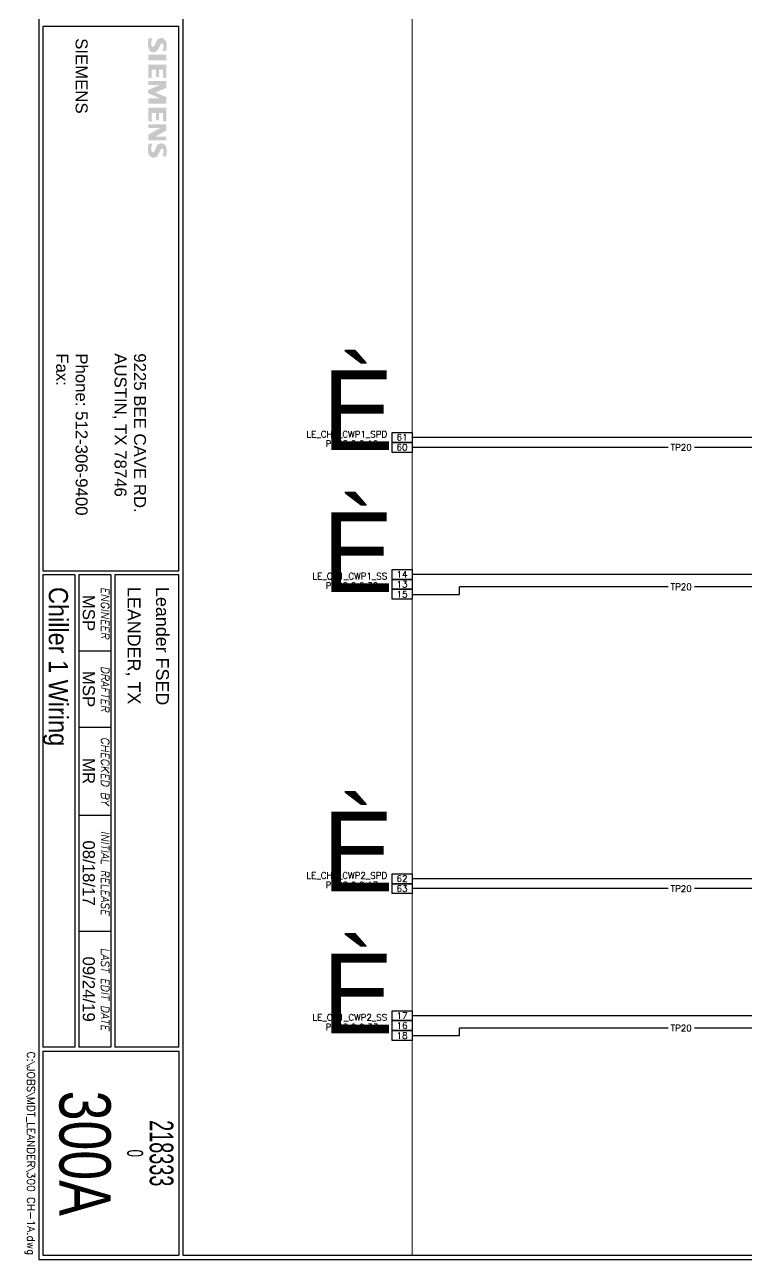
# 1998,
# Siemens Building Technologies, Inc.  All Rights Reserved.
# Model space of a CAD drawing. Extents: x -2.9 to 15.2, y -6.4 to 18.8.
# Drawn here: x -2.87 to 6.18, y -6.41 to 9.08 of the extents above; entities that cross this region are included whole.
import ezdxf
from ezdxf.enums import TextEntityAlignment as Align

# ---------------------------------------------------------------- set-up
doc = ezdxf.new("R2010")
doc.units = 0
doc.header["$LTSCALE"] = 0.25
doc.header["$MEASUREMENT"] = 0
doc.layers.get('0').update_dxf_attribs({"linetype": 'CONTINUOUS'})
for name, color, linetype in [('ELECTRIC', 1, 'CONTINUOUS'), ('MECHSYS', 7, 'CONTINUOUS'), ('TITLE', 7, 'CONTINUOUS'), ('TITLE-REV', 7, 'CONTINUOUS'), ('TITLE_TEXT', 7, 'CONTINUOUS')]:
    doc.layers.add(name, color=color, linetype=linetype)
doc.styles.add('ARIAL', font='helv.shx')
doc.styles.add('NEWTXT', font='newtxt')
doc.styles.get("Standard").update_dxf_attribs({"font": 'simplex'})
doc.styles.add('TITLES', font='helv.shx', dxfattribs={"width": 0.75})
doc.styles.add('TITLES-JOBNO', font='helv.shx', dxfattribs={"width": 0.75})
doc.styles.add('TITLES-JOBTITLE', font='simplex.shx')
doc.styles.add('TITLES-SYS', font='helv.shx', dxfattribs={"width": 0.875})

# ---------------------------------------------------------------- blocks, each defined once
blk = doc.blocks.new('SIEMENS')
at = {"layer": 'MECHSYS', "linetype": 'Continuous'}
for points in [[(0.0767, 0.1407), (0.0901, 0.1384), (0.0981, 0.1368), (0.0981, 0.1091), (0.0839, 0.1137), (0.0708, 0.1164), (0.0594, 0.1173), (0.046, 0.1149), (0.0436, 0.1137), (0.0374, 0.1049), (0.0433, 0.0965), (0.051, 0.0926), (0.0773, 0.0799), (0.0906, 0.0723), (0.1003, 0.0635), (0.1064, 0.0536), (0.1091, 0.0426), (0.1091, 0.04), (0.1072, 0.0269), (0.1015, 0.0158), (0.0922, 0.0068), (0.0819, 0.0009), (0.0698, -0.0031), (0.0559, -0.0052), (0.0471, -0.0055), (0.033, -0.0051), (0.0238, -0.0042), (0.0112, -0.0024), (0.0001, 0), (0.0001, 0.0289), (0.0142, 0.0248), (0.0275, 0.0221), (0.0401, 0.0209), (0.0442, 0.0208), (0.0593, 0.023), (0.0669, 0.0294), (0.0679, 0.0344), (0.0614, 0.0439), (0.0582, 0.0455), (0.0289, 0.0579), (0.0162, 0.0648), (0.0068, 0.0731), (0.0049, 0.0754), (-0.0011, 0.087), (-0.0029, 0.0994), (-0.0008, 0.1122), (0.0055, 0.1231), (0.0134, 0.1303), (0.0238, 0.1361), (0.036, 0.14), (0.0501, 0.1418), (0.0565, 0.142), (0.0695, 0.1414)], [(0.1283, -0.0029), (0.1711, -0.0029), (0.1711, 0.1394), (0.1283, 0.1394)], [(0.2455, 0.1131), (0.2455, 0.0816), (0.3007, 0.0816), (0.2455, 0.0816), (0.3007, 0.0816), (0.3007, 0.0579), (0.2455, 0.0579), (0.2455, 0.0247), (0.3104, 0.0247), (0.2455, 0.0247), (0.3104, 0.0247), (0.3104, -0.0029), (0.2043, -0.0029), (0.2043, 0.1394), (0.3091, 0.1394), (0.3091, 0.1131)], [(0.4691, -0.0029), (0.4691, 0.091), (0.4276, -0.0042), (0.4029, -0.0042), (0.363, 0.091), (0.363, -0.0029), (0.3341, -0.0029), (0.3341, 0.1394), (0.3864, 0.1394), (0.4221, 0.0523), (0.4594, 0.1394), (0.5091, 0.1394), (0.5091, -0.0029)], [(0.6389, 0.0579), (0.5838, 0.0579), (0.5838, 0.0247), (0.6484, 0.0247), (0.5838, 0.0247), (0.6484, 0.0247), (0.6484, -0.0029), (0.5422, -0.0029), (0.5422, 0.1394), (0.6471, 0.1394), (0.6471, 0.1131), (0.5838, 0.1131), (0.5838, 0.0816), (0.6389, 0.0816), (0.5838, 0.0816), (0.6389, 0.0816)], [(0.7519, -0.0029), (0.701, 0.0884), (0.701, -0.0029), (0.6721, -0.0029), (0.6721, 0.1394), (0.7188, 0.1394), (0.7685, 0.0497), (0.7685, 0.1394), (0.7974, 0.1394), (0.7974, -0.0029)], [(0.8931, 0.1164), (0.8818, 0.1173), (0.868, 0.1152), (0.8656, 0.114), (0.8594, 0.1049), (0.8623, 0.0981), (0.8733, 0.0926), (0.8996, 0.0799), (0.9125, 0.0727), (0.922, 0.0647), (0.9237, 0.0627), (0.9296, 0.0514), (0.9315, 0.0387), (0.9294, 0.0261), (0.9233, 0.0151), (0.9142, 0.0068), (0.9038, 0.0009), (0.8916, -0.0031), (0.8778, -0.0052), (0.8691, -0.0055), (0.8551, -0.005), (0.8461, -0.0042), (0.8335, -0.0024), (0.8224, 0), (0.8224, 0.0289), (0.8365, 0.0248), (0.8499, 0.0221), (0.8624, 0.0209), (0.8665, 0.0208), (0.8804, 0.0228), (0.8837, 0.0244), (0.8899, 0.0332), (0.8842, 0.0433), (0.8802, 0.0455), (0.8513, 0.0579), (0.8381, 0.065), (0.8288, 0.073), (0.8272, 0.0751), (0.8216, 0.0861), (0.8198, 0.0994), (0.8218, 0.1123), (0.828, 0.1232), (0.836, 0.1306), (0.8464, 0.1363), (0.8587, 0.1401), (0.8729, 0.1418), (0.8788, 0.142), (0.892, 0.1413), (0.8973, 0.1407), (0.91, 0.1386), (0.9204, 0.1368), (0.9204, 0.1091), (0.9062, 0.1137)]]:
    blk.add_hatch(color=134, dxfattribs=at).paths.add_polyline_path(points)
at = {"color": 7}
for p, q in [((0.1711, 0.1394), (0.1711, 0.1394)), ((0.3007, 0.0816), (0.3007, 0.0816)), ((0.6484, 0.0247), (0.6484, 0.0247)), ((0.7685, 0.0497), (0.7685, 0.0497))]:
    blk.add_line(p, q, dxfattribs=at)
blk = doc.blocks.new('TITLBLKVL')
at = {"layer": 'TITLE', "color": 134}
for p, q in [((-2.25, 31.312), (-2.25, -0.063)), ((-2.25, -0.063), (20.062, -0.063))]:
    blk.add_line(p, q, dxfattribs=at)
at = {"layer": 'TITLE'}
for p, q in [((0, 31.25), (0, 0)), ((-2.188, 19.188), (-2.188, 10.688)), ((-0.063, 19.188), (-2.188, 19.188)), ((-0.063, 10.688), (-0.063, 19.188)), ((-2.188, 10.625), (-2.188, 3.25)), ((-2.188, 10.688), (-0.063, 10.688)), ((-1.687, 10.625), (-2.188, 10.625)), ((-1.687, 10.625), (-1.687, 3.25)), ((-1.625, 10.625), (-1.625, 3.25)), ((-1.125, 10.625), (-1.625, 10.625)), ((-1.125, 10.625), (-1.125, 3.25)), ((-1.062, 10.625), (-1.062, 3.25)), ((-0.063, 10.625), (-1.062, 10.625)), ((-0.063, 3.25), (-0.063, 10.625)), ((-1.625, 9.438), (-1.125, 9.438)), ((-1.625, 8.25), (-1.125, 8.25)), ((-1.625, 6.875), (-1.125, 6.875)), ((-1.625, 5.062), (-1.125, 5.062)), ((-1.687, 3.25), (-2.188, 3.25)), ((-2.188, 3.188), (-0.063, 3.188)), ((-2.188, 3.188), (-2.188, 0)), ((-1.125, 3.25), (-1.625, 3.25)), ((-0.063, 3.25), (-1.062, 3.25)), ((-0.063, 3.188), (-0.063, 0)), ((-2.188, 0), (-0.063, 0)), ((0, 0), (20, 0))]:
    blk.add_line(p, q, dxfattribs=at)
at = {"layer": 'MECHSYS', "xscale": 2, "yscale": 2, "zscale": 2, "rotation": 270}
blk.add_blockref('SIEMENS', (-0.536, 19.005), dxfattribs=at)
at = {"layer": 'TITLE', "color": 8, "style": 'TITLES-JOBTITLE', "oblique": 10}
for s, p in [('ENGINEER', (-1.312, 10.031)), ('DRAFTER', (-1.312, 8.844)), ('CHECKED BY', (-1.312, 7.562)), ('INITIAL RELEASE', (-1.312, 5.969)), ('LAST EDIT DATE', (-1.312, 4.156))]:
    blk.add_text(s, height=0.125, rotation=270, dxfattribs=at).set_placement(p, align=Align.BOTTOM_CENTER)
at = {"layer": 'TITLE-REV', "style": 'TITLES-SYS', "width": 0.875}
blk.add_attdef('REVHISTORY', text='', height=0.3, rotation=270, dxfattribs=at).set_placement((-0.37, 31), align=Align.MIDDLE_LEFT)
at = {"layer": 'TITLE_TEXT', "color": 7, "style": 'ARIAL', "width": 0.8}
for tag, p in [('COPY-DATE', (-2.348, 30.103)), ('COPY-NAME', (-2.348, 29.259))]:
    blk.add_attdef(tag, text='', height=0.125, rotation=270, dxfattribs=at).set_placement(p, align=Align.MIDDLE_LEFT)
at = {"layer": 'TITLE_TEXT', "style": 'ARIAL'}
for tag, p in [('BR_DIVISION', (-1.884, 19.009)), ('BR_NAME', (-1.58, 19.009)), ('BR_FAX', (-1.884, 14.088)), ('BR_PHONE', (-1.58, 14.088)), ('BR_COUNTRY', (-1.277, 14.088)), ('BR_CITY', (-0.973, 14.088)), ('BR_ADD2', (-0.67, 14.088)), ('BR_ADD1', (-0.366, 14.088))]:
    blk.add_attdef(tag, text='', height=0.188, rotation=270, dxfattribs=at).set_placement(p, align=Align.MIDDLE_LEFT)
at = {"layer": 'TITLE_TEXT', "style": 'TITLES-SYS', "width": 0.875}
blk.add_attdef('SYSTEM', (-2.094, 10.437), '', height=0.3, rotation=270, dxfattribs=at)
at = {"layer": 'TITLE_TEXT', "style": 'ARIAL', "flags": 8}
for tag, p in [('LOCATION', (-0.762, 10.436)), ('JOB', (-0.319, 10.436))]:
    blk.add_attdef(tag, text='', height=0.2, rotation=270, dxfattribs=at).set_placement(p, align=Align.MIDDLE_LEFT)
at = {"layer": 'TITLE_TEXT', "style": 'ARIAL'}
for tag, p in [('ENGR', (-1.562, 10.031)), ('DR', (-1.562, 8.844)), ('CHECK', (-1.562, 7.562)), ('CDATE', (-1.562, 5.969))]:
    blk.add_attdef(tag, text='', height=0.188, rotation=270, dxfattribs=at).set_placement(p, align=Align.CENTER)
at = {"layer": 'TITLE_TEXT', "style": 'ARIAL', "flags": 8}
blk.add_attdef('EDATE', text='', height=0.188, rotation=270, dxfattribs=at).set_placement((-1.562, 4.156), align=Align.CENTER)
at = {"layer": 'TITLE_TEXT'}
for tag, height, style, width, p in [('DWG', 0.8, 'TITLES', 0.75, (-1.926, 1.594)), ('JOB_NUMBER', 0.37, 'TITLES-JOBNO', 0.6, (-0.518, 1.594)), ('SYSTEM_ID', 0.25, 'TITLES-JOBNO', 0.6, (-0.87, 1.594))]:
    blk.add_attdef(tag, text='', height=height, rotation=270, dxfattribs=dict(at, style=style, width=width)).set_placement(p, align=Align.CENTER)
at = {"layer": 'TITLE_TEXT', "style": 'TITLES-JOBTITLE'}
blk.add_attdef('FULLDWG', text='', height=0.12, rotation=270, dxfattribs=at).set_placement((-2.43, 0), align=Align.RIGHT)
blk = doc.blocks.new('_SYSPTAO')
at = {"color": 1, "linetype": 'Continuous'}
for p, q in [((-0.25, 0.125), (-0.25, 0.25)), ((-0.25, 0.25), (0, 0.25)), ((0, 0.25), (0, 0.125)), ((-0.25, 0), (-0.25, 0.125)), ((0, 0.125), (-0.25, 0.125)), ((-0.25, 0.125), (0, 0.125)), ((0, 0), (-0.25, 0)), ((0, 0.125), (0, 0))]:
    blk.add_line(p, q, dxfattribs=at)
at = {"color": 7, "linetype": 'Continuous', "style": 'NEWTXT', "flags": 8}
blk.add_attdef('%%200', (-1.125, 0.028), '', height=1, dxfattribs=at)
at = {"color": 4, "linetype": 'Continuous', "flags": 8}
blk.add_attdef('PTNAME', text='', height=0.08, dxfattribs=at).set_placement((-0.313, 0.188), align=Align.RIGHT)
at = {"color": 1, "linetype": 'Continuous'}
for tag, p in [('TERM1', (-0.126, 0.188)), ('TERM2', (-0.126, 0.063))]:
    blk.add_attdef(tag, text='', height=0.08, dxfattribs=at).set_placement(p, align=Align.MIDDLE)
at = {"color": 7, "linetype": 'Continuous', "flags": 8}
for tag, p in [('T', (-1.085, 0.068)), ('CC', (-0.965, 0.068)), ('L', (-0.765, 0.068)), ('SS', (-0.655, 0.068)), ('PP', (-0.445, 0.068))]:
    blk.add_attdef(tag, p, '', height=0.08, dxfattribs=at)
blk.add_attdef('POINFUNC', text='', height=0.08, dxfattribs=at).set_placement((-0.312, -0.051), align=Align.RIGHT)
blk = doc.blocks.new('_SYSPTDO')
at = {"color": 1, "linetype": 'Continuous'}
for p, q in [((-0.25, 0.25), (-0.25, 0.375)), ((-0.25, 0.375), (0, 0.375)), ((0, 0.375), (0, 0.25)), ((-0.25, 0.125), (-0.25, 0.25)), ((0, 0.25), (-0.25, 0.25)), ((-0.25, 0.25), (0, 0.25)), ((0, 0.25), (0, 0.125)), ((-0.25, 0), (-0.25, 0.125)), ((0, 0.125), (-0.25, 0.125)), ((-0.25, 0.125), (0, 0.125)), ((0, 0), (-0.25, 0)), ((0, 0.125), (0, 0))]:
    blk.add_line(p, q, dxfattribs=at)
at = {"color": 7, "linetype": 'Continuous', "style": 'NEWTXT', "flags": 8}
blk.add_attdef('%%200', (-1.125, 0.09), '', height=1, dxfattribs=at)
at = {"color": 4, "linetype": 'Continuous', "flags": 8}
blk.add_attdef('PTNAME', text='', height=0.08, dxfattribs=at).set_placement((-0.313, 0.25), align=Align.RIGHT)
at = {"color": 1, "linetype": 'Continuous'}
for tag, p in [('TERM1', (-0.126, 0.313)), ('TERM2', (-0.126, 0.188)), ('TERM3', (-0.126, 0.063))]:
    blk.add_attdef(tag, text='', height=0.08, dxfattribs=at).set_placement(p, align=Align.MIDDLE)
at = {"color": 7, "linetype": 'Continuous', "flags": 8}
for tag, p in [('T', (-1.085, 0.13)), ('CC', (-0.965, 0.13)), ('L', (-0.765, 0.13)), ('SS', (-0.655, 0.13)), ('PP', (-0.445, 0.13))]:
    blk.add_attdef(tag, p, '', height=0.08, dxfattribs=at)
blk.add_attdef('POINFUNC', text='', height=0.08, dxfattribs=at).set_placement((-0.312, 0.011), align=Align.RIGHT)

msp = doc.modelspace()

# ---------------------------------------------------------------- linework, layer by layer
msp.add_lwpolyline([(1.984, 18.738, 0.015, 0.015, 0), (1.984, -6.356, 0.015, 0.015, 0)], format="xyseb")
at = {"layer": 'ELECTRIC'}
for p, q in [((12.578, 3.905), (1.984, 3.905)), ((12.578, 3.78), (1.984, 3.78)), ((12.067, 2.186), (1.984, 2.186)), ((12.005, 2.03), (2.578, 2.03)), ((2.578, 1.936), (2.578, 2.03)), ((1.984, 1.936), (2.578, 1.936)), ((12.578, -1.631), (1.984, -1.631)), ((12.578, -1.756), (1.984, -1.756)), ((12.067, -3.35), (1.984, -3.35)), ((12.005, -3.506), (2.578, -3.506)), ((2.578, -3.6), (2.578, -3.506)), ((1.984, -3.6), (2.578, -3.6))]:
    msp.add_line(p, q, dxfattribs=at)

# ---------------------------------------------------------------- block references
ref = msp.add_blockref('_SYSPTDO', (1.984, 1.874), dxfattribs=at)
ref.add_attrib('PTNAME', 'LE_CH1_CWP1_SS', dxfattribs={"layer": '0', "color": 4, "linetype": 'Continuous', "height": 0.08, "flags": 8}).set_placement((1.671, 2.124), align=Align.RIGHT)
ref.add_attrib('T', 'PXC2:0.0.32', (0.899, 2.004), dxfattribs={"layer": '0', "color": 7, "linetype": 'Continuous', "height": 0.08, "flags": 8})
ref.add_attrib('%%200', '%%200', (0.859, 1.964), dxfattribs={"layer": '0', "color": 7, "linetype": 'Continuous', "height": 1, "style": 'NEWTXT', "flags": 8})
ref.add_attrib('TERM1', '14', dxfattribs={"layer": '0', "color": 1, "linetype": 'Continuous', "height": 0.08}).set_placement((1.858, 2.187), align=Align.MIDDLE)
ref.add_attrib('TERM2', '13', dxfattribs={"layer": '0', "color": 1, "linetype": 'Continuous', "height": 0.08}).set_placement((1.858, 2.062), align=Align.MIDDLE)
ref.add_attrib('TERM3', '15', dxfattribs={"layer": '0', "color": 1, "linetype": 'Continuous', "height": 0.08}).set_placement((1.858, 1.937), align=Align.MIDDLE)
ref = msp.add_blockref('_SYSPTDO', (1.984, -3.662), dxfattribs=at)
ref.add_attrib('PTNAME', 'LE_CH1_CWP2_SS', dxfattribs={"layer": '0', "color": 4, "linetype": 'Continuous', "height": 0.08, "flags": 8}).set_placement((1.671, -3.412), align=Align.RIGHT)
ref.add_attrib('T', 'PXC2:0.0.33', (0.899, -3.532), dxfattribs={"layer": '0', "color": 7, "linetype": 'Continuous', "height": 0.08, "flags": 8})
ref.add_attrib('%%200', '%%200', (0.859, -3.572), dxfattribs={"layer": '0', "color": 7, "linetype": 'Continuous', "height": 1, "style": 'NEWTXT', "flags": 8})
ref.add_attrib('TERM1', '17', dxfattribs={"layer": '0', "color": 1, "linetype": 'Continuous', "height": 0.08}).set_placement((1.858, -3.349), align=Align.MIDDLE)
ref.add_attrib('TERM2', '16', dxfattribs={"layer": '0', "color": 1, "linetype": 'Continuous', "height": 0.08}).set_placement((1.858, -3.474), align=Align.MIDDLE)
ref.add_attrib('TERM3', '18', dxfattribs={"layer": '0', "color": 1, "linetype": 'Continuous', "height": 0.08}).set_placement((1.858, -3.599), align=Align.MIDDLE)
at = {"layer": 'MECHSYS'}
ref = msp.add_blockref('TITLBLKVL', (-0.891, -6.356), dxfattribs=dict(at, xscale=0.8033, yscale=0.8033, zscale=0.8033))
ref.add_attrib('JOB', 'Leander FSED', dxfattribs={"layer": 'TITLE_TEXT', "height": 0.16066, "rotation": 270, "style": 'ARIAL'}).set_placement((-1.147, 2.028), align=Align.MIDDLE_LEFT)
ref.add_attrib('LOCATION', 'LEANDER, TX', dxfattribs={"layer": 'TITLE_TEXT', "height": 0.16066, "rotation": 270, "style": 'ARIAL'}).set_placement((-1.503, 2.028), align=Align.MIDDLE_LEFT)
ref.add_attrib('JOB_NUMBER', '218333', dxfattribs={"layer": 'TITLE_TEXT', "height": 0.2972, "rotation": 270, "style": 'TITLES-JOBNO', "width": 0.6}).set_placement((-1.307, -5.076), align=Align.CENTER)
ref.add_attrib('DWG', '300A', dxfattribs={"layer": 'TITLE_TEXT', "height": 0.6426, "rotation": 270, "style": 'TITLES', "width": 0.75}).set_placement((-2.439, -5.076), align=Align.CENTER)
ref.add_attrib('SYSTEM', 'Chiller 1 Wiring', (-2.573, 2.028), dxfattribs={"layer": 'TITLE_TEXT', "height": 0.24099, "rotation": 270, "style": 'TITLES-SYS', "width": 0.875})
ref.add_attrib('SYSTEM_ID', '0', dxfattribs={"layer": 'TITLE_TEXT', "height": 0.201, "rotation": 270, "style": 'TITLES-JOBNO', "width": 0.6}).set_placement((-1.59, -5.076), align=Align.CENTER)
ref.add_attrib('FULLDWG', 'C:\\JOBS\\MDT_LEANDER\\300 CH-1A.dwg', dxfattribs={"layer": 'TITLE_TEXT', "height": 0.0964, "rotation": 270, "style": 'TITLES-JOBTITLE'}).set_placement((-2.843, -6.356), align=Align.RIGHT)
ref.add_attrib('BR_NAME', 'SIEMENS', dxfattribs={"layer": 'TITLE_TEXT', "height": 0.1506, "rotation": 270, "style": 'ARIAL'}).set_placement((-2.161, 8.913), align=Align.MIDDLE_LEFT)
ref.add_attrib('BR_ADD2', '9225 BEE CAVE RD.', dxfattribs={"layer": 'TITLE_TEXT', "height": 0.15062, "rotation": 270, "style": 'ARIAL'}).set_placement((-1.429, 4.96), align=Align.MIDDLE_LEFT)
ref.add_attrib('BR_CITY', 'AUSTIN, TX 78746', dxfattribs={"layer": 'TITLE_TEXT', "height": 0.15062, "rotation": 270, "style": 'ARIAL'}).set_placement((-1.673, 4.96), align=Align.MIDDLE_LEFT)
ref.add_attrib('BR_PHONE', 'Phone: 512-306-9400', dxfattribs={"layer": 'TITLE_TEXT', "height": 0.15062, "rotation": 270, "style": 'ARIAL'}).set_placement((-2.161, 4.96), align=Align.MIDDLE_LEFT)
ref.add_attrib('BR_FAX', 'Fax: ', dxfattribs={"layer": 'TITLE_TEXT', "height": 0.1506, "rotation": 270, "style": 'ARIAL'}).set_placement((-2.405, 4.96), align=Align.MIDDLE_LEFT)
ref.add_attrib('ENGR', 'MSP', dxfattribs={"layer": 'TITLE_TEXT', "height": 0.1506, "rotation": 270, "style": 'ARIAL'}).set_placement((-2.146, 1.702), align=Align.CENTER)
ref.add_attrib('DR', 'MSP', dxfattribs={"layer": 'TITLE_TEXT', "height": 0.1506, "rotation": 270, "style": 'ARIAL'}).set_placement((-2.146, 0.748), align=Align.CENTER)
ref.add_attrib('CHECK', 'MR', dxfattribs={"layer": 'TITLE_TEXT', "height": 0.1506, "rotation": 270, "style": 'ARIAL'}).set_placement((-2.146, -0.281), align=Align.CENTER)
ref.add_attrib('CDATE', '08/18/17', dxfattribs={"layer": 'TITLE_TEXT', "height": 0.1506, "rotation": 270, "style": 'ARIAL'}).set_placement((-2.146, -1.561), align=Align.CENTER)
ref.add_attrib('EDATE', '09/24/19', dxfattribs={"layer": 'TITLE_TEXT', "height": 0.1506, "rotation": 270, "style": 'ARIAL'}).set_placement((-2.146, -3.017), align=Align.CENTER)
ref = msp.add_blockref('_SYSPTAO', (1.984, 3.717), dxfattribs=at)
ref.add_attrib('PTNAME', 'LE_CH1_CWP1_SPD', dxfattribs={"layer": '0', "color": 4, "linetype": 'Continuous', "height": 0.08, "flags": 8}).set_placement((1.671, 3.905), align=Align.RIGHT)
ref.add_attrib('T', 'PXC2:0.0.16', (0.899, 3.785), dxfattribs={"layer": '0', "color": 7, "linetype": 'Continuous', "height": 0.08, "flags": 8})
ref.add_attrib('%%200', '%%200', (0.859, 3.745), dxfattribs={"layer": '0', "color": 7, "linetype": 'Continuous', "height": 1, "style": 'NEWTXT', "flags": 8})
ref.add_attrib('TERM1', '61', dxfattribs={"layer": '0', "color": 1, "linetype": 'Continuous', "height": 0.08}).set_placement((1.858, 3.906), align=Align.MIDDLE)
ref.add_attrib('TERM2', '60', dxfattribs={"layer": '0', "color": 1, "linetype": 'Continuous', "height": 0.08}).set_placement((1.858, 3.781), align=Align.MIDDLE)
ref = msp.add_blockref('_SYSPTAO', (1.984, -1.819), dxfattribs=at)
ref.add_attrib('PTNAME', 'LE_CH1_CWP2_SPD', dxfattribs={"layer": '0', "color": 4, "linetype": 'Continuous', "height": 0.08, "flags": 8}).set_placement((1.671, -1.631), align=Align.RIGHT)
ref.add_attrib('T', 'PXC2:0.0.17', (0.899, -1.751), dxfattribs={"layer": '0', "color": 7, "linetype": 'Continuous', "height": 0.08, "flags": 8})
ref.add_attrib('%%200', '%%200', (0.859, -1.791), dxfattribs={"layer": '0', "color": 7, "linetype": 'Continuous', "height": 1, "style": 'NEWTXT', "flags": 8})
ref.add_attrib('TERM1', '62', dxfattribs={"layer": '0', "color": 1, "linetype": 'Continuous', "height": 0.08}).set_placement((1.858, -1.63), align=Align.MIDDLE)
ref.add_attrib('TERM2', '63', dxfattribs={"layer": '0', "color": 1, "linetype": 'Continuous', "height": 0.08}).set_placement((1.858, -1.755), align=Align.MIDDLE)

# ---------------------------------------------------------------- next in the draw order: texts
at = {"layer": 'ELECTRIC', "char_height": 0.08, "width": 0.32681, "attachment_point": 5, "bg_fill": 3, "box_fill_scale": 1, "bg_fill_color": 256, "bg_fill_transparency": 3932447}
for insert in [(5.359, 3.78), (5.359, 2.03), (5.359, -1.756), (5.359, -3.506)]:
    msp.add_mtext('\\pxqc;TP20', dxfattribs=dict(at, insert=insert))

doc.saveas('drawing.dxf')
